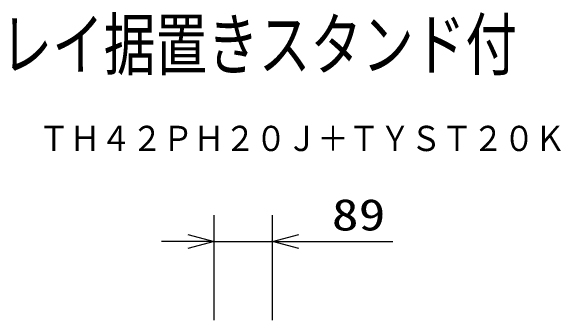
# Model space of a CAD drawing. Units: millimetres, scale not verified. Extents: x -63 to 63, y -57 to 57.
# Drawn here: x 20.41 to 62.33, y 33.83 to 57.39 of the extents above; entities that cross this region are included whole.
import ezdxf
from ezdxf.enums import TextEntityAlignment as Align

# ---------------------------------------------------------------- set-up
doc = ezdxf.new("R2010")
doc.units = ezdxf.units.MM
doc.header["$LTSCALE"] = 0.190236
doc.header["$PDMODE"] = 32
doc.header["$PDSIZE"] = 0.0951
for name, color, linetype in [('0-0_MOJI1', 2, 'Continuous'), ('0-3_TOUROKU', 3, 'Continuous'), ('0-4_DEFPOINTS', 7, 'Continuous')]:
    doc.layers.add(name, color=color, linetype=linetype)
doc.styles.add('ＭＳ ゴシック', font='')
doc.styles.get('ＭＳ ゴシック').set_extended_font_data('MS Gothic')

# ---------------------------------------------------------------- blocks, each defined once
blk = doc.blocks.new('_OPEN30')
at = {"layer": '0-3_TOUROKU', "color": 7}
blk.add_line((0, 0), (-1, 0), dxfattribs=at)
blk.add_lwpolyline([(-1, 0.26795), (0, 0), (-1, -0.26795)], dxfattribs=at)

msp = doc.modelspace()

# ---------------------------------------------------------------- linework, layer by layer
at = {"layer": '0-3_TOUROKU'}
for p, q in [((35.8906, 33.8282), (35.8906, 41.8216)), ((40.3406, 33.8282), (40.3406, 41.8216)), ((33.8906, 39.8216), (31.8906, 39.8216)), ((35.8906, 39.8216), (40.3406, 39.8216)), ((42.3406, 39.8216), (49.5073, 39.8216))]:
    msp.add_line(p, q, dxfattribs=at)
at = {"layer": '0-4_DEFPOINTS'}
msp.add_point((40.3406, 39.8216), dxfattribs=at)

# ---------------------------------------------------------------- block references
at = {"layer": '0-3_TOUROKU', "xscale": 2, "yscale": 2}
msp.add_blockref('_OPEN30', (35.8906, 39.8216), dxfattribs=at)
at = {"layer": '0-3_TOUROKU', "xscale": 2, "yscale": 2, "rotation": 180}
msp.add_blockref('_OPEN30', (40.3406, 39.8216), dxfattribs=at)

# ---------------------------------------------------------------- texts
at = {"layer": '0-0_MOJI1', "style": 'ＭＳ ゴシック', "width": 0.75}
msp.add_text('ハイビジョンプラズマディスプレイ据置きスタンド付', height=3.848, dxfattribs=at).set_placement((-35.5001, 51.7599), align=Align.BOTTOM_LEFT)
at = {"layer": '0-3_TOUROKU', "color": 1, "style": 'ＭＳ ゴシック', "width": 0.9}
msp.add_text('ＴＨ４２ＰＨ２０Ｊ＋ＴＹＳＴ２０Ｋ', height=1.925, dxfattribs=at).set_placement((22.5, 46.13), align=Align.BOTTOM_LEFT)
at = {"layer": '0-3_TOUROKU', "style": 'ＭＳ ゴシック', "width": 1.25}
msp.add_text('89', height=2.406, dxfattribs=at).set_placement((44.857, 39.9312), align=Align.BOTTOM_LEFT)

doc.saveas('drawing.dxf')
